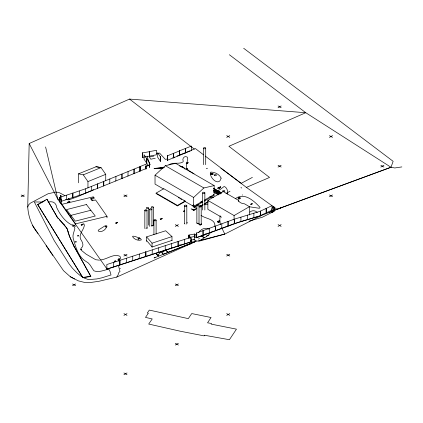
<?xml version="1.0" encoding="UTF-8"?>
<svg xmlns="http://www.w3.org/2000/svg" width="423" height="423" viewBox="0 0 423 423"><rect width="100%" height="100%" fill="white"/><g stroke="black" fill="none" stroke-linecap="round" stroke-linejoin="round"><path stroke-width="0.63" d="M38.001 233.448C31.683 226.056 28.389 216.676 27.733 207.053L29.182 143.513L129.528 99.072L305.766 112.719L390.984 167.259L394.786 167.968L401.85 166.916M153.496 225.232L153.427 225.11A1.089 0.629 0 0 1 153.39 225.248M214.831 226.316C215.783 218.781 205.398 218.897 201.025 215.355M220.119 215.709L219.801 220.314L220.378 224.528M69.102 202.813L69.324 201.581M227.548 194.104L227.648 191.101A25.137 14.514 0 0 0 225.998 187.69L224.645 186.606L223.973 186.585L219.738 189.842L213.726 191.846M186.406 168.566L187.532 168.46L186.807 169.316M27.733 207.053L28.478 205.002L30.276 203.209L48.053 193.766L55.54 192.1L58.797 192.396L64.888 195.595M210.057 233.639L206.641 236.415L198.572 241.327L224.782 234.088L261.039 215.672L276.991 209.279L390.984 167.259L393.141 161.327L243.674 48.275M194.421 237.821L193.993 239.889M211.283 174.128L211.542 174.614M184.909 168.973L184.682 168.751M118.419 261.081C119.582 259.722 121.977 257.522 119.476 256.095C113.623 253.615 107.564 258.897 101.901 259.669L100.663 259.986M193.396 210.062L193.56 209.845L192.142 209.084L191.08 208.872M32.624 225.602L63.503 270.678L70.329 276.742L78.271 280.83L84.378 282.395L91.569 282.353L99.008 281.274L116.727 277.091L117.985 275.14L118.948 272.327L120 271.598L118.371 265.205M195.891 235.59L196.922 234.342M210.781 232.84L211.505 232.042M201.137 223.904C202.395 223.767 200.756 225.544 200.121 224.476M198.577 232.539C200.809 229.398 205.06 226.781 208.777 229.118M207.524 168.28L207.101 168.343M163.537 189.012L155.03 184.1L155.03 175.196L165.314 165.694L175.603 163.32L214.17 185.586L214.17 194.495L204.457 200.1M202.744 201.094L193.602 206.371L193.602 197.462L203.886 187.96L214.17 185.586M192.275 205.742L192.634 205.742M193.48 205.033L193.84 205.033M192.634 205.885L192.28 205.89M193.834 205.181L193.485 205.181M194.009 206.043L194.374 206.043M194.363 206.186L194.02 206.186M201.977 236.669L205.911 233.755M198.45 239.08L199.46 238.392M155.114 257.258L154.051 257.977L195.304 241.612L224.782 234.088L221.816 227.902M161.993 252.594L166.752 249.369M249.893 212.092C251.812 210.31 254.932 210.242 256.851 212.055L257.173 212.716M178.31 246.112L179.907 245.065M48.106 202.067C53.065 200.819 56.164 202.813 56.74 207.635C60.209 214.91 65.311 222.107 72.893 225.512A8.746 5.05 0 0 1 74.871 228.452L73.158 234.591A33.903 19.574 0 0 0 73.19 238.339C75.638 246.688 78.107 256.941 86.197 261.567C90.147 263.444 91.405 267.738 93.943 270.815C97.887 272.666 102.382 270.715 106.337 269.768C109.885 267.125 110.186 272.867 111.006 274.961L101.853 277.821L96.941 278.916L88.492 279.635L84.5 278.17L80.301 275.648L76.558 272.475L72.359 268.103L68.886 263.587L54.102 240.449L34.326 201.961L42.2 202.025M235.733 198.413C244.505 192.132 254.197 201.057 259.934 207.307L259.902 207.984L259.082 208.243L249.485 206.789M166.662 251.447L168.153 252.452L169.755 251.452M211.495 174.197L211.035 174.128M21.15 196.737L24.243 194.955M37.71 204.51L46.927 199.191L57.496 217.427L63.968 224.375L67.13 228.711L69.663 236.69L73.84 245.789L90.85 276.468L82.919 277.768L37.71 204.51L82.919 277.768M38.255 204.526L39.339 203.897M40.423 203.273L45.303 200.454M60.537 198.905L60.796 195.579L61.049 199.545M61.049 195.727L60.537 195.727M72.534 226.405L75.627 224.618M123.913 196.737L127.006 194.955M226.675 137.412L229.768 135.624M278.059 107.743L281.152 105.956M187.997 162.532L186.178 163.579L186.543 163.791M83.104 224.428L83.014 224.158L81.19 225.21L81.602 225.443M77.552 235.934L78.07 235.637M78.414 235.833L77.88 236.14M156.108 193.121L163.764 188.7L185.11 201.02L185.11 201.47L177.449 205.89L156.108 193.565L156.108 193.121L177.449 205.446L185.11 201.02M105.697 226.511L105.2 226.791L105.586 227.014M117.615 222.577L117.525 222.308L115.701 223.36L116.108 223.598M162.231 218.622L162.136 218.358L160.312 219.405L160.724 219.643M220.806 187.14L220.716 186.876L218.892 187.923L219.304 188.161M184.037 211.251L183.54 211.537L183.926 211.759M139.717 238.075L137.898 239.127L138.263 239.339M193.607 207.291L202.591 202.104M204.277 201.131L214.387 195.294L213.271 194.654M194.665 207.312L194.173 207.598L194.559 207.82M221.546 217.221L207.873 209.327L207.873 200.423L223.238 191.55L238.408 200.306C239.196 202.765 242.173 203.59 244.483 203.812L249.448 206.678L249.448 214.953M196.864 208.105L194.041 209.739L194.453 209.977L196.748 208.65M199.894 206.361L203.082 204.515M204.367 203.775L208.169 201.581M200.671 206.387L203.103 204.981M204.626 204.103L208.137 202.072M225.998 193.517L229.996 191.212M72.534 285.731L75.627 283.949M123.913 256.068L127.006 254.281M175.296 226.405L178.39 224.618M278.059 167.074L281.152 165.287M329.438 137.412L332.531 135.624M114.638 261.52L114.147 261.8L114.533 262.027M118.366 259.405L117.874 259.69L118.26 259.912M239.873 197.478L238.054 198.53L238.419 198.736M238.995 198.752L238.503 199.037L238.889 199.259M219.886 221.208L219.791 220.938L217.967 221.99L218.379 222.223M251.125 204.198L250.633 204.483L251.019 204.706M207.873 200.423L234.083 215.55L249.448 206.678M123.913 315.399L127.006 313.612M175.296 285.731L178.39 283.949M226.675 256.068L229.768 254.281M278.059 226.405L281.152 224.618M329.438 196.737L332.531 194.955M380.822 167.074L383.915 165.287M123.913 374.725L127.006 372.943M175.296 345.062L178.39 343.275M226.675 315.399L229.768 313.612M196.431 240.46L194.934 241.052M194.707 237.335L194.659 234.131L196.642 235.204M168.925 164.88C173.033 161.76 178.686 164.579 182.879 162.014L183.259 161.258C181.731 158.546 184.692 155.188 187.336 157.166L187.738 158.641L186.337 166.339L186.686 168.396L188.679 170.532L194.046 173.8M252.399 177.385L241.2 183.318L220.869 168.227M153.739 225.068L153.427 225.11L153.427 207.27A1.089 0.629 0 0 0 151.788 206.725A1.089 0.629 0 0 0 151.788 207.815A1.089 0.629 0 0 0 153.427 207.27M266.331 212.906L266.241 208.386L271.989 205.678L272.19 212.367M196.637 232.978L196.716 237.504L234.205 223.656L260.473 215.656L260.589 211.146L234.205 219.204L196.637 232.978L196.642 237.752M266.241 212.843L271.989 210.131M200.47 206.17L202.612 205.303M249.052 221.203L262.323 217.242L273.818 211.458C275.976 203.474 270.154 207.286 272.079 212.42M274.025 207.021L273.861 211.489L273.93 206.953M271.989 212.357L274.025 211.474M116.727 277.091L195.304 241.612L194.702 239.577L191.032 239.973M93.605 189.636L77.943 196.552L68.923 199.857L65.644 199.651M146.02 166.493L150.234 164.632L149.108 162.94L147.151 156.14M191.307 150.255L195.373 148.568L203.701 154.908M205.261 156.092L246.398 187.4L269.541 177.449L228.901 146.3L305.766 112.719L229.361 54.726M85.377 193.29L140.119 171.088L140.119 166.636L97.549 183.942L97.634 188.468L97.549 183.942L85.377 188.838L85.457 193.359M103.683 181.53L103.683 185.988M121.903 174.16L121.903 178.612M128.069 171.627L127.952 176.132M78.514 182.799L78.514 173.842L96.333 166.641L101.034 167.608L105.734 174.334L105.734 180.727M78.514 173.842L83.257 174.847L101.034 167.608L95.889 166.768M87.958 187.965L87.958 181.573L105.734 174.334M172.785 157.763L174.577 157.039M176.967 156.071L178.76 155.341M179.955 154.86L190.112 150.741M140.119 166.636L140.002 171.135L139.918 166.614L146.009 164.166L146.025 168.941M179.394 150.884L191.45 146.041L191.45 150.493L179.479 155.41L179.479 150.953M133.996 169.2L133.996 173.652M167.418 155.801L179.595 150.905L179.595 155.363L167.418 160.254L167.418 155.801L167.418 160.254M185.443 148.558L185.443 153.01M109.848 179.003L109.726 183.503M115.934 176.555L115.817 181.06M173.472 153.47L173.472 157.927M91.664 186.411L91.548 190.91M145.872 168.899L145.872 166.355L149.456 164.912M139.918 171.066L146.009 168.618M67.426 202.273L69.261 201.533M67.664 202.427L70.112 201.448M162.458 253.626L163.452 254.292L195.304 241.612L191.281 242.078M269.017 212.473L281.951 207.45M209.385 228.436L209.385 232.888M215.497 226.162L215.497 230.614M390.984 167.259L276.991 209.279L246.398 187.4M206.398 236.087L208.851 235.188M221.858 223.799L221.731 228.293M228.008 221.557L228.008 226.009M202.987 230.762L202.987 235.22M74.982 241.618C76.775 240.676 76.663 242.474 75.405 242.242M59.934 197.314L59.881 201.882L59.807 197.351L72.851 193.1L72.798 197.668L72.73 193.142L85.377 188.838M79.35 191.032L79.223 195.526M172.087 240.364L152.111 247.006L146.702 240.65M171.981 236.589L165.668 230.762L146.591 236.869L152.058 243.183L171.981 236.589L171.981 240.55M145.835 256.502L145.766 251.976L145.835 256.502L145.639 252.013L119.757 260.388L119.825 264.92L119.757 260.388L106.781 264.539L106.977 269.028M126.408 258.31L126.281 262.805M145.639 252.018L190.916 237.34L190.916 241.797L145.639 256.47L145.835 252.05M152.291 249.935L152.164 254.429M171.59 243.717L171.59 248.169M178.046 241.602L178.046 246.059M186.22 245.324L191.37 243.664L189.885 243.521M59.807 197.351L59.802 201.977L60.008 197.382M66.464 195.278L66.337 199.772M61.663 201.2L85.494 193.242M184.624 239.45L184.624 243.907M158.741 247.825L158.614 252.32M165.229 245.747L165.229 250.205M132.732 256.243L132.732 260.695M139.347 254.123L139.22 258.617M113.338 262.54L113.338 266.992M145.639 256.47L106.85 269.07M234.273 219.278L234.273 223.73M240.93 217.2L240.93 221.652M247.455 215.17L247.455 219.622M253.89 213.208L253.89 217.66M261.039 215.672L238.921 222.212L196.325 237.816L194.58 236.51L189.647 237.409M94.006 198.815L94.006 197.694L90.453 198.519L92.024 200.766L95.577 199.942L107.008 216.327L107.008 217.829M90.845 210.273L70.895 215.376L70.895 216.486M204.251 204.801L207.799 204.029M107.008 216.327L75.548 223.852L61.927 204.325L93.383 196.801L94.006 197.694M212.108 173.816C211.902 174.667 209.94 173.79 211.029 173.372A1.089 0.629 0 0 0 210.532 174.387A1.089 0.629 0 0 0 212.362 174.107A1.089 0.629 0 0 0 211.024 173.335C209.443 172.431 210.754 175.291 212.198 173.388C214.318 173.377 213.24 175.323 211.156 174.392C214.577 174.546 210.823 172.182 211.479 173.62M160.449 161.126L160.449 156.669L160.317 161.158L157.626 157.166L157.626 152.708L160.317 156.7L160.317 161.158M148.33 165.525L144.042 159.17L144.042 154.718L149.504 162.591L149.319 166.995M153.787 156.071L149.356 157.06L150.805 159.222L155.236 158.234M211.32 174.102L211.627 174.276M149.446 151.587L156.536 150.329L156.536 154.786L149.488 156.124L149.488 151.667M142.535 152.899L149.626 151.646L149.626 156.098L142.535 157.356L142.535 152.899L142.577 157.435L142.577 152.983M80.497 249.179L81.486 249.411L80.798 249.829M188.885 238.228L188.885 235.051L194.617 234.046L194.617 237.229M189.028 238.207L189.028 235.024L191.37 239.212L191.185 241.697M191.862 209.475L193.618 210.178M82.919 277.44L90.85 276.14M242.189 195.156L242.49 194.829M156.367 153.512L159.561 153.047L165.24 159.323L167.799 158.953M154.596 168.444L164.219 167.281M154.03 168.724L163.653 167.566M160.37 168.074L164.219 167.608M158.519 168.507L163.653 167.889M184.602 211.458L183.677 210.934L184.634 210.517M213.8 190.44L221.726 192.618M99.511 260.177L95.73 259.727L86.112 254.175L81.353 250.284L80.978 248.349C84.632 245.975 82.416 241.866 80.56 239.08C78.562 234.231 83.59 230.154 84.32 225.671A10.39 6.001 0 0 0 83.654 223.481M188.214 162.702L187.69 162.707L187.685 162.395M240.09 197.647L239.566 197.657L239.561 197.345M139.934 238.249L135.027 236.441L133.028 236.161L132.51 236.631C134.281 239.365 138.072 241.015 141.229 239.978L141.208 239.339L139.416 237.964M187.458 163.415L186.517 163.389L186.411 162.866M239.328 198.361L238.387 198.334L238.286 197.811M139.172 238.958L138.236 238.932L138.131 238.413M188.076 162.924L187.363 162.897L187.336 162.495M239.947 197.869L239.233 197.842L239.212 197.446M139.796 238.472L139.082 238.445L139.056 238.043M187.759 163.151L186.992 163.114L186.887 162.649M239.63 198.096L238.863 198.059L238.762 197.594M139.479 238.694L138.712 238.657L138.607 238.197M59.743 199.275L57.777 199.148L29.182 143.513M213.504 197.567L209.739 196.727M220.251 186.823L220.716 186.876M219.574 187.066L220.251 187.14L220.372 187.526M218.765 187.378L219.664 187.479L219.849 188.002M219.331 220.885L219.791 220.938M218.654 221.129L219.331 221.203L219.452 221.589M217.84 221.441L218.739 221.541L218.924 222.064M161.676 218.305L162.136 218.358M160.999 218.548L161.676 218.622L161.798 219.008M160.185 218.86L161.084 218.961L161.269 219.484M186.961 222.62L187.516 222.937M117.06 222.255L117.525 222.308M116.383 222.498L117.06 222.577L117.182 222.958M115.569 222.81L116.468 222.916L116.658 223.434M82.548 224.105L83.014 224.158M81.872 224.349L82.548 224.423L82.67 224.809M81.063 224.661L81.962 224.761L82.147 225.285M179.627 165.948L183.143 167.164A7.054 4.071 0 0 1 185.036 168.951M214.054 190.588L220.933 192.618M202.527 236.843L204.711 237.552L201.057 236.082M70.329 276.742L74.617 279.011M278.08 105.962L281.147 107.728M329.464 135.624L332.526 137.396M380.843 165.293L383.91 167.059M226.702 135.624L229.763 137.396M278.08 165.293L281.147 167.059M329.464 194.955L332.526 196.721M206.228 168.433L206.614 168.655M278.08 224.618L281.147 226.39M214.038 190.223L220.283 193.829M213.784 190.371L220.023 193.977M213.784 190.699L219.458 193.977M213.663 191.714L218.21 194.337M213.848 192.264L218.39 194.887M165.314 165.694L203.886 187.96M155.03 175.196L193.602 197.462M178.369 197.578L179.489 198.223M180.552 198.836L181.689 199.492M183.957 200.803L193.602 206.371M197.224 223.339L197.589 223.55M199.825 224.877L200.211 225.099M123.939 194.955L127 196.721M175.318 224.618L178.384 226.39M226.702 254.286L229.763 256.052M152.111 225.528L152.497 225.75M179.479 245.033L179.844 245.245M21.176 194.955L24.238 196.721M72.555 224.618L75.622 226.39M123.939 254.286L127 256.052M175.318 283.949L178.384 285.721M226.702 313.617L229.763 315.384M77.795 235.479L78.567 235.923M120 268.351L120.381 268.573M72.555 283.949L75.622 285.721M123.939 313.617L127 315.384M175.318 343.28L178.384 345.046M123.939 372.943L127 374.715M213.922 188.462L221.277 192.751M213.663 188.61L221.578 193.226M213.922 188.79L220.711 192.751M213.663 188.933L221.012 193.226M216.142 192.497L217.263 193.163M260.589 211.146L260.473 215.656M240.936 187.479L241.723 188.039M129.528 99.072L194.294 149.044M122.02 174.112L122.02 178.564M103.799 181.483L103.799 185.935M97.75 183.963L97.634 188.468M185.565 148.51L185.565 152.962M179.595 150.905L179.595 155.363M173.589 153.422L173.589 157.874M167.619 155.823L167.503 160.322M134.117 169.152L134.117 173.604M68.23 198.487L69.658 199.73M215.619 226.115L215.619 230.567M228.129 221.515L228.129 225.967M203.114 230.72L203.114 235.172M158.752 256.132L155.812 253.409L157.758 255.466L160.851 251.77L163.452 254.292M178.173 241.559L178.173 246.017M119.952 260.42L119.825 264.92M165.89 250.136L168.153 252.452M234.4 219.236L234.4 223.688M46.927 199.191L57.496 217.75L58.358 218.68M59.22 219.606L65.909 227.188M46.118 245.71L52.822 255.466M83.257 174.847L87.958 181.573M92.748 200.766L91.479 198.942L91.479 198.25M59.902 197.446L61.605 199.931L61.605 204.383L59.902 201.898M66.855 228.589L66.295 227.357M211.68 174.461L211.548 174.186M69.663 236.69L73.84 246.117L90.533 275.891M149.626 151.646L149.626 156.098M69.457 236.42L67.13 228.711M191.138 242.099L190.599 240.544L191.291 241.882L107.098 269.155L57.777 199.148L45.599 146.966M146.934 227.717L147.056 228.097M238.408 200.306L238.408 201.581M234.083 215.55L234.083 220.008M205.705 148.172A1.089 0.629 0 0 1 204.071 148.716A1.089 0.629 0 0 1 204.071 147.627A1.089 0.629 0 0 1 205.705 148.172L205.705 164.669M204.859 192.856A1.089 0.629 0 0 1 203.22 193.406A1.089 0.629 0 0 1 203.22 192.312A1.089 0.629 0 0 1 204.859 192.856L204.859 210.014M203.526 148.172L203.526 164.669M202.675 192.856L202.675 210.014M201.2 206.44L201.2 224.28M199.016 206.44L199.016 224.28M196.869 205.224L196.869 223.037M196.716 233.052L196.716 237.504M194.765 234.072L194.813 237.277M191.328 239.127L191.37 241.755M191.228 239.233L191.228 241.776M188.928 235.13L188.928 237.673M186.807 205.752L186.807 223.566A1.089 0.629 0 0 1 186.485 224.01M184.624 205.752L184.624 223.566A1.089 0.629 0 0 1 184.661 223.402M177.449 205.446L177.449 205.89M160.396 156.595L160.396 161.047M156.113 220.214L156.113 234.072M153.935 220.214L153.935 234.733M152.058 243.183L152.058 247.143M151.915 209.279A1.089 0.629 0 0 1 150.276 209.824A1.089 0.629 0 0 1 150.276 208.735A1.089 0.629 0 0 1 151.915 209.279L151.915 226.432M149.731 209.279L149.731 226.432M149.451 162.511L149.456 167.46M149.372 162.617L149.372 167.074M148.452 207.973A1.089 0.629 0 0 1 146.818 208.518A1.089 0.629 0 0 1 146.818 207.423A1.089 0.629 0 0 1 148.452 207.973L148.452 225.126M147.014 210.363L147.014 228.177A1.089 0.629 0 0 0 146.971 228.013M146.591 236.869L146.591 241.491M145.94 166.324L145.956 168.967M144.83 210.363L144.83 228.177M92.954 197.938L92.954 199.207M73.84 245.789L73.84 246.117M72.798 193.216L72.798 197.668M68.404 233.115L68.404 233.443M68.082 231.873L68.082 232.201M67.669 229.879L67.669 230.207M63.968 224.375L63.968 224.703M61.705 200.349L61.705 201.237M60.796 195.579L60.796 199.693M57.496 217.427L57.496 217.75M152.883 225.628A1.089 0.629 0 0 1 152.618 225.692M152.053 225.692A1.089 0.629 0 0 1 151.566 225.528M158.477 255.095A1.089 0.629 0 0 1 157.911 255.095M201.163 224.116A1.089 0.629 0 0 1 199.968 224.904A1.089 0.629 0 0 1 199.164 223.963M179.426 245.483A1.089 0.629 0 0 1 179.162 245.419M180.758 244.711A1.089 0.629 0 0 1 180.795 244.875M199.016 223.201A1.089 0.629 0 0 1 197.678 223.645A1.089 0.629 0 0 1 196.906 222.879M184.941 224.01A1.089 0.629 0 0 1 184.772 223.883M146.866 228.494A1.089 0.629 0 0 1 146.691 228.621M145.147 228.621A1.089 0.629 0 0 1 144.978 228.494M181.092 166.879A1.095 0.629 0 0 1 182.54 166.874A1.095 0.629 0 0 1 182.72 167.704M181.652 166.895A0.804 0.465 0 0 1 182.525 167.133A0.804 0.465 0 0 1 182.376 167.677M201.575 201.369A1.095 0.629 0 0 1 202.458 202.035A1.095 0.629 0 0 1 201.411 202.622A1.095 0.629 0 0 1 200.291 202.083M201.57 201.538A0.804 0.465 0 0 1 202.152 202.072A0.804 0.465 0 0 1 201.269 202.448A0.804 0.465 0 0 1 200.565 201.967M106.961 226.168C104.571 227.997 105.776 224.364 106.961 226.183M115.902 261.176C115.521 259.273 112.841 262.926 115.902 261.218M119.63 259.066C119.365 257.184 116.484 260.764 119.63 259.109M195.928 206.974C195.685 205.076 192.745 208.676 195.928 207.016M240.264 198.408C237.943 200.264 239.021 196.605 240.264 198.424M252.394 203.86C249.914 205.715 251.257 202.057 252.394 203.86M193.131 205.657L193.708 205.668L193.131 205.657M106.464 227.199C105.491 230.027 101.192 232.74 98.321 231.095L98.157 230.72L98.702 229.821L104.952 225.887L105.766 225.998L106.464 227.199M221.107 178.115C219.162 187.024 209.327 177.824 210.416 172.563L210.929 172.071C214.805 172.082 219.627 174.35 221.107 178.115M204.441 335.233L204.108 335.873L180.346 331.23L148.695 324.05L152.238 318.947L145.48 317.393L148.362 313.237L147.331 312.999L149.287 310.096L188.309 318.625L191.725 313.565L211.045 317.509L207.55 322.818L211.558 323.5L211.199 324.124L236.452 329.152L229.414 339.717L204.441 335.233M266.125 208.428L260.383 211.135L260.383 215.587L266.125 212.88L266.125 208.428M86.424 204.515L66.474 209.618L75.315 221.134L95.265 216.031L86.424 204.515M146.818 158.599L146.733 163.162L146.818 158.599M193.565 210.347A0.545 0.317 0 0 0 194.437 210.136A0.545 0.317 0 0 0 193.686 209.803A0.545 0.317 0 0 0 193.565 210.347M223.196 191.587A1.089 0.629 0 0 0 224.83 191.037A1.089 0.629 0 0 0 223.196 190.493A1.089 0.629 0 0 0 223.196 191.587M214.821 175.651A1.089 0.629 0 0 0 216.454 175.106A1.089 0.629 0 0 0 214.821 174.562A1.089 0.629 0 0 0 214.821 175.651M199.339 206.884A1.089 0.629 0 0 0 201.163 206.598A1.089 0.629 0 0 0 199.825 205.832A1.089 0.629 0 0 0 199.339 206.884M217.988 188.61A1.089 0.629 0 0 0 219.812 188.325A1.089 0.629 0 0 0 218.474 187.553A1.089 0.629 0 0 0 217.988 188.61M197.192 205.668A1.089 0.629 0 0 0 199.016 205.388A1.089 0.629 0 0 0 197.678 204.616A1.089 0.629 0 0 0 197.192 205.668M184.941 206.197A1.089 0.629 0 0 0 186.77 205.916A1.089 0.629 0 0 0 185.433 205.144A1.089 0.629 0 0 0 184.941 206.197M154.252 220.663A1.089 0.629 0 0 0 156.076 220.378A1.089 0.629 0 0 0 154.744 219.606A1.089 0.629 0 0 0 154.252 220.663M218.094 222.218A1.089 0.629 0 0 0 219.727 221.673A1.089 0.629 0 0 0 218.094 221.129A1.089 0.629 0 0 0 218.094 222.218M145.147 210.807A1.089 0.629 0 0 0 146.971 210.527A1.089 0.629 0 0 0 145.639 209.755A1.089 0.629 0 0 0 145.147 210.807"/></g></svg>
